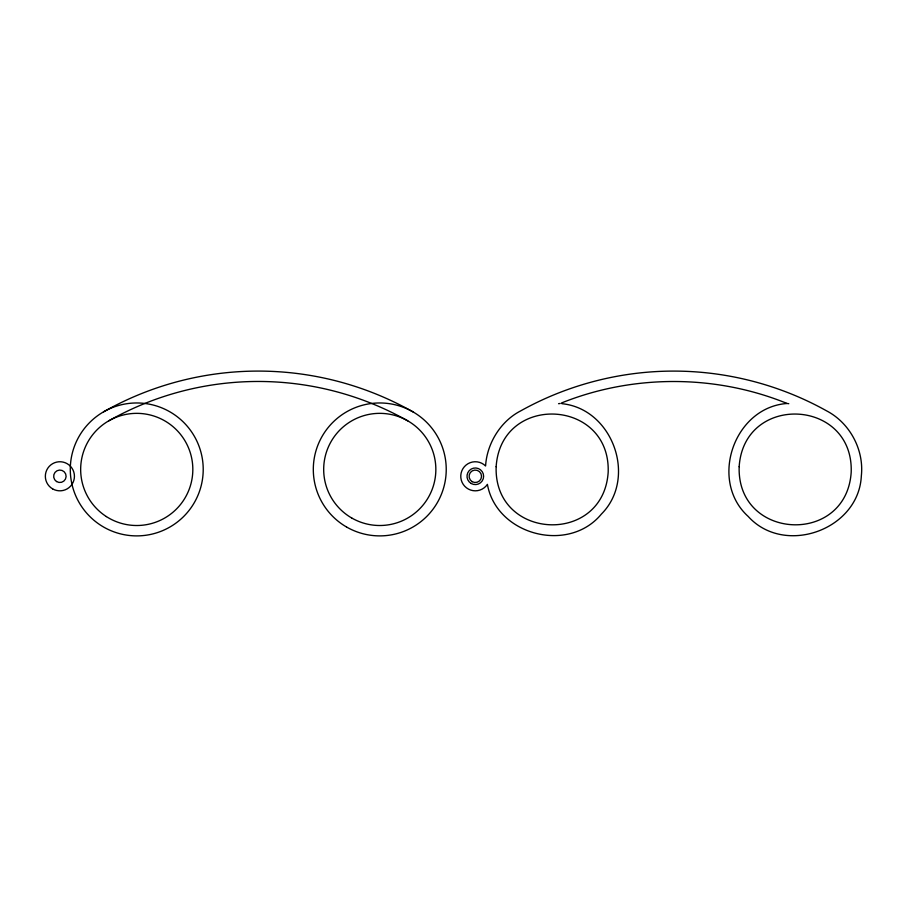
<?xml version="1.0" encoding="UTF-8"?>
<svg xmlns="http://www.w3.org/2000/svg" width="907" height="907" viewBox="0 0 907 907"><rect width="100%" height="100%" fill="white"/><g stroke="black" fill="none" stroke-linecap="round" stroke-linejoin="round"><path stroke-width="1.36" d="M561.512 402.969C633.086 374.172 715.668 374.364 787.106 403.479C733.967 407.243 708.673 480.71 748.184 516.434C784.362 556.49 858.77 529.869 861.333 475.948C864.212 449.827 849.848 422.934 826.515 410.814C780.043 384.874 726.904 371.054 673.674 371.099C620.445 371.054 567.306 384.874 520.833 410.814C500.324 421.222 486.855 443.965 485.585 466.005A14.535 14.535 0 0 0 464.373 466.697A14.535 14.535 0 0 0 466.459 487.819A14.535 14.535 0 0 0 487.399 484.361C496.537 535.175 568.632 553.962 601.409 514.065C637.485 477.898 612.747 408.762 561.921 403.683M558.553 403.694L560.231 403.479M787.537 403.536L788.795 403.694M103.511 411.869A66.472 66.472 0 0 1 203.213 469.429A66.472 66.472 0 0 1 103.511 526.99A66.472 66.472 0 0 1 103.511 411.869A313.924 313.924 0 0 1 412.991 411.88M108.704 420.882A303.392 303.392 0 0 1 407.799 420.882M496.152 466.674C493.669 540.47 603.404 545.867 608.178 472.184C610.626 398.422 501.015 392.946 496.152 466.674M739.171 466.674C736.699 540.47 846.424 545.867 851.197 472.184C853.668 398.388 743.944 392.992 739.171 466.674M471.152 483.476A8.31 8.31 0 0 0 483.624 476.288A8.31 8.31 0 0 0 471.152 469.089A8.31 8.31 0 0 0 471.152 483.476M472.196 481.685A6.236 6.236 0 0 0 481.538 476.288A6.236 6.236 0 0 0 472.196 470.892A6.236 6.236 0 0 0 472.196 481.685M346.531 526.99A66.472 66.472 0 0 0 446.233 469.429A66.472 66.472 0 0 0 346.531 411.869A66.472 66.472 0 0 0 346.531 526.99M351.723 517.999A56.087 56.087 0 0 0 435.848 469.429A56.087 56.087 0 0 0 351.723 420.859A56.087 56.087 0 0 0 351.723 517.999M106.357 516.571A56.087 56.087 0 0 0 192.76 472.184A56.087 56.087 0 0 0 111.119 419.544A56.087 56.087 0 0 0 106.357 516.571M52.617 488.873A14.535 14.535 0 0 0 74.431 476.288A14.535 14.535 0 0 0 52.617 463.692A14.535 14.535 0 0 0 52.617 488.873M56.517 481.526A6.236 6.236 0 0 0 66.109 476.594A6.236 6.236 0 0 0 57.039 470.744A6.236 6.236 0 0 0 56.517 481.526"/></g></svg>
